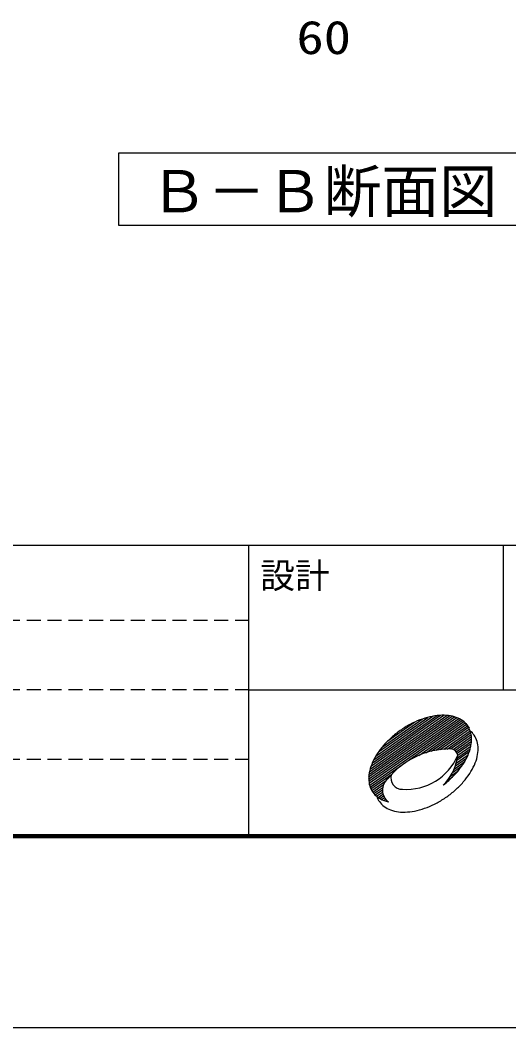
# Model space of a CAD drawing. Units: millimetres, scale not verified. Extents: x -22839 to 8910, y -6308 to 6308.
# Drawn here: x -353 to 914, y -6308 to -3695 of the extents above; entities that cross this region are included whole.
import ezdxf
from ezdxf.enums import TextEntityAlignment as Align

# ---------------------------------------------------------------- set-up
doc = ezdxf.new("R2010")
doc.units = ezdxf.units.MM
doc.header["$LTSCALE"] = 30
doc.linetypes.add('DASHED1', pattern=[1.8, 1.2, -0.6])
for name, color, linetype, lineweight in [('0-2_機器', 3, 'Continuous', 25), ('0-F_00クル-フ-6寸法', 132, 'Continuous', 25), ('1-3_図面枠', 7, 'Continuous', 25), ('1-4_Axis_waku', 7, 'Continuous', 25)]:
    doc.layers.add(name, color=color, linetype=linetype, lineweight=lineweight)
doc.styles.add('ＭＳ ゴシック', font='')
doc.styles.get('ＭＳ ゴシック').set_extended_font_data('MS Gothic')

msp = doc.modelspace()

# ---------------------------------------------------------------- linework, layer by layer
at = {"layer": '0-2_機器'}
msp.add_lwpolyline([(1931.09, -4226.52), (1931.09, -4040.22), (-98.24, -4040.22), (-98.24, -4226.52)], close=True, dxfattribs=at)
at = {"layer": '1-3_図面枠'}
msp.add_lwpolyline([(-8910, -6307.5), (-8910, 6307.5), (8910, 6307.5), (8910, -6307.5)], close=True, dxfattribs=at)
at = {"layer": '1-4_Axis_waku'}
for p, q in [((-7770, -5056.5), (8400, -5056.5)), ((239.99, -5806.5), (239.99, -5056.5)), ((899.99, -5431.5), (899.99, -5056.5)), ((239.99, -5431.5), (8399.99, -5431.5)), ((550.16, -5657.04), (772.83, -5501.12)), ((550.22, -5662.85), (778.46, -5503.04)), ((550.69, -5650.81), (766.76, -5499.51)), ((550.78, -5668.32), (783.64, -5505.27)), ((551.75, -5673.5), (788.39, -5507.81)), ((551.97, -5644.05), (760.17, -5498.27)), ((553.1, -5678.42), (792.76, -5510.61)), ((554.34, -5636.53), (752.96, -5497.46)), ((557.71, -5628.32), (745.13, -5497.08)), ((561.63, -5619.71), (736.52, -5497.25)), ((563.41, -5612.6), (727.92, -5497.41)), ((568.63, -5603.09), (716.22, -5499.75)), ((575.55, -5592.38), (703.79, -5502.59)), ((584.98, -5579.93), (688.9, -5507.15)), ((554.15, -5683.54), (796.77, -5513.66)), ((599.61, -5563.82), (668.73, -5515.42)), ((680.36, -5601.03), (800.4, -5516.98)), ((698.2, -5594.4), (803.67, -5520.55)), ((712.21, -5590.45), (806.59, -5524.36)), ((724.23, -5587.89), (809.17, -5528.41)), ((734.97, -5586.23), (811.4, -5532.71)), ((744.8, -5585.21), (813.27, -5537.26)), ((801.87, -5518.51), (810.44, -5530.74)), ((753.92, -5584.68), (814.78, -5542.06)), ((762.46, -5584.56), (816.29, -5546.86)), ((769.18, -5585.71), (816.58, -5552.52)), ((773.91, -5588.26), (816.95, -5558.12)), ((777.42, -5591.66), (816.9, -5564.02)), ((779.92, -5595.77), (816.33, -5570.27)), ((780.47, -5607.1), (813.47, -5584)), ((781.35, -5600.63), (815.19, -5576.93)), ((774.94, -5628.55), (803.94, -5608.25)), ((777.33, -5621.02), (808.04, -5599.52)), ((779.14, -5613.9), (811.14, -5591.49)), ((762.09, -5655.12), (782.33, -5640.96)), ((767.71, -5645.34), (792.15, -5628.22)), ((771.82, -5636.6), (799.63, -5617.12)), ((556.03, -5688.09), (610.16, -5650.18)), ((558.26, -5692.38), (595.2, -5666.52)), ((753.78, -5666.81), (767.56, -5657.16)), ((560.85, -5696.43), (588.76, -5676.89)), ((563.78, -5700.24), (586.57, -5684.28)), ((567.05, -5703.81), (585.94, -5690.58)), ((570.69, -5707.12), (586.28, -5696.2)), ((574.71, -5710.17), (587.36, -5701.31)), ((579.08, -5712.97), (589.03, -5706)), ((583.84, -5715.5), (591.25, -5710.31)), ((589.02, -5717.73), (593.98, -5714.25)), ((594.71, -5719.61), (597.22, -5717.85)), ((8408.4, -5814.9), (-7778.4, -5814.9)), ((8407.8, -5814.3), (-7777.8, -5814.3)), ((8407.2, -5813.7), (-7777.2, -5813.7)), ((8406.6, -5813.1), (-7776.6, -5813.1)), ((8406, -5812.5), (-7776, -5812.5)), ((8405.4, -5811.9), (-7775.4, -5811.9)), ((8404.8, -5811.3), (-7774.8, -5811.3)), ((8404.2, -5810.7), (-7774.2, -5810.7)), ((8403.6, -5810.1), (-7773.6, -5810.1)), ((8403, -5809.5), (-7773, -5809.5)), ((8402.4, -5808.9), (-7772.4, -5808.9)), ((8401.8, -5808.3), (-7771.8, -5808.3)), ((8401.2, -5807.7), (-7771.2, -5807.7)), ((8400.6, -5807.1), (-7770.6, -5807.1)), ((-7770, -5806.5), (8400, -5806.5))]:
    msp.add_line(p, q, dxfattribs=at)
at = {"layer": '1-4_Axis_waku', "linetype": 'DASHED1'}
for p, q in [((240, -5251.5), (-7770, -5251.5)), ((240, -5431.5), (-7770, -5431.5)), ((240, -5611.5), (-7770, -5611.5))]:
    msp.add_line(p, q, dxfattribs=at)
at = {"layer": '1-4_Axis_waku'}
for centre, radius, start, end in [((766.26, -5724.67), 230.86, 111.13315, 118.23608), ((754.95, -5695.38), 199.46, 103.30403, 111.13313), ((746.04, -5657.71), 160.75, 94.26399, 103.30405), ((743.15, -5619.1), 122.03, 83.39651, 94.26224), ((746.92, -5586.58), 89.3, 69.99609, 83.39651), ((754.72, -5565.17), 66.51, 53.6442, 69.99609), ((761.58, -5555.84), 54.92, 35, 53.6442), ((774.59, -5740.18), 248.46, 124.99998, 131.7639), ((774.59, -5740.18), 248.46, 118.23608, 124.99998), ((761.58, -5555.84), 54.92, 16.35579, 35), ((778.9, -5580.36), 54.81, 35.01981, 50.90445), ((762.87, -5727.04), 230.86, 131.7639, 138.86684), ((757.67, -5557.72), 59.21, 3.73218, 17.03671), ((741.73, -5560.36), 75.26, 348.3591, 0.95915), ((736.07, -5559.83), 80.91, 0.51715, 4.22578), ((778.8, -5580.41), 54.92, 16.35579, 35), ((739.22, -5706.39), 199.46, 138.86684, 146.69594), ((761.22, -5791.22), 206.67, 89.51877, 141.29517), ((762.67, -5603.45), 18.89, 8.03198, 90.01068), ((695.83, -5551.52), 122.03, 335.73775, 346.60347), ((708.03, -5555.68), 109.21, 347.24379, 349.53223), ((699.86, -5553.45), 117.68, 347.57066, 348.47897), ((767.67, -5583.67), 66.51, 0.00389, 16.35579), ((744.88, -5583.68), 89.3, 346.60345, 0.00388), ((706.87, -5685.14), 160.75, 146.69594, 155.73599), ((647.74, -5544.31), 145.09, 266.05196, 337.08), ((651.75, -5585.38), 130.54, 314.59993, 348.69109), ((651.75, -5585.38), 130.54, 348.69109, 353.21165), ((660.54, -5535.6), 160.75, 326.69594, 335.73599), ((713.04, -5576.09), 122.03, 335.73775, 346.60347), ((639.73, -5661.64), 89.3, 166.60347, 180.00389), ((671.57, -5669.22), 122.03, 155.73775, 166.60347), ((628.18, -5514.35), 199.46, 318.86684, 326.69594), ((677.75, -5560.18), 160.75, 326.69594, 335.73599), ((616.94, -5661.64), 66.51, 180.00389, 196.35579), ((623.23, -5691.12), 37.29, 128.62967, 234.33911), ((637.27, -5659.55), 29.51, 164.38046, 270.9435), ((599.71, -5488.92), 237.63, 307.39177, 311.86528), ((604.54, -5493.7), 230.86, 311.7639, 318.86684), ((645.39, -5538.92), 199.46, 318.86684, 326.69594), ((605.82, -5664.9), 54.92, 196.35579, 215), ((610.02, -5505.14), 248.46, 304.99998, 311.7639), ((621.74, -5518.27), 230.86, 311.7639, 318.86684), ((605.82, -5664.9), 54.92, 215, 233.6442), ((622.94, -5689.56), 54.81, 199.09554, 214.98018), ((612.69, -5655.57), 66.51, 233.6442, 249.99609), ((623.03, -5689.48), 54.92, 215, 233.6442), ((616.11, -5649.18), 73.69, 249.19475, 258.53928), ((610.02, -5505.14), 248.46, 298.23608, 304.99998), ((629.9, -5680.14), 66.51, 233.6442, 249.99609), ((637.69, -5658.73), 89.3, 249.99609, 263.39651), ((638.58, -5587.61), 160.75, 274.26399, 283.30405), ((629.67, -5549.93), 199.46, 283.30405, 291.13315), ((618.35, -5520.65), 230.86, 291.13315, 298.23608), ((641.46, -5626.22), 122.03, 263.39651, 274.26224)]:
    msp.add_arc(centre, radius, start, end, dxfattribs=at)

# ---------------------------------------------------------------- texts
at = {"layer": '0-2_機器', "color": 4, "style": 'ＭＳ ゴシック'}
msp.add_text('Ｂ－Ｂ断面図', height=110, dxfattribs=at).set_placement((-16.99, -4226.49), align=Align.BOTTOM_LEFT)
at = {"layer": '0-F_00クル-フ-6寸法', "color": 3, "style": 'ＭＳ ゴシック', "width": 1.2}
msp.add_text('60', height=86.66, dxfattribs=at).set_placement((362.99, -3809.07), align=Align.BOTTOM_LEFT)
at = {"layer": '1-4_Axis_waku', "style": 'ＭＳ ゴシック'}
msp.add_text('設計', height=65.98, dxfattribs=at).set_placement((269.16, -5187.88), align=Align.BOTTOM_LEFT)

doc.saveas('drawing.dxf')
